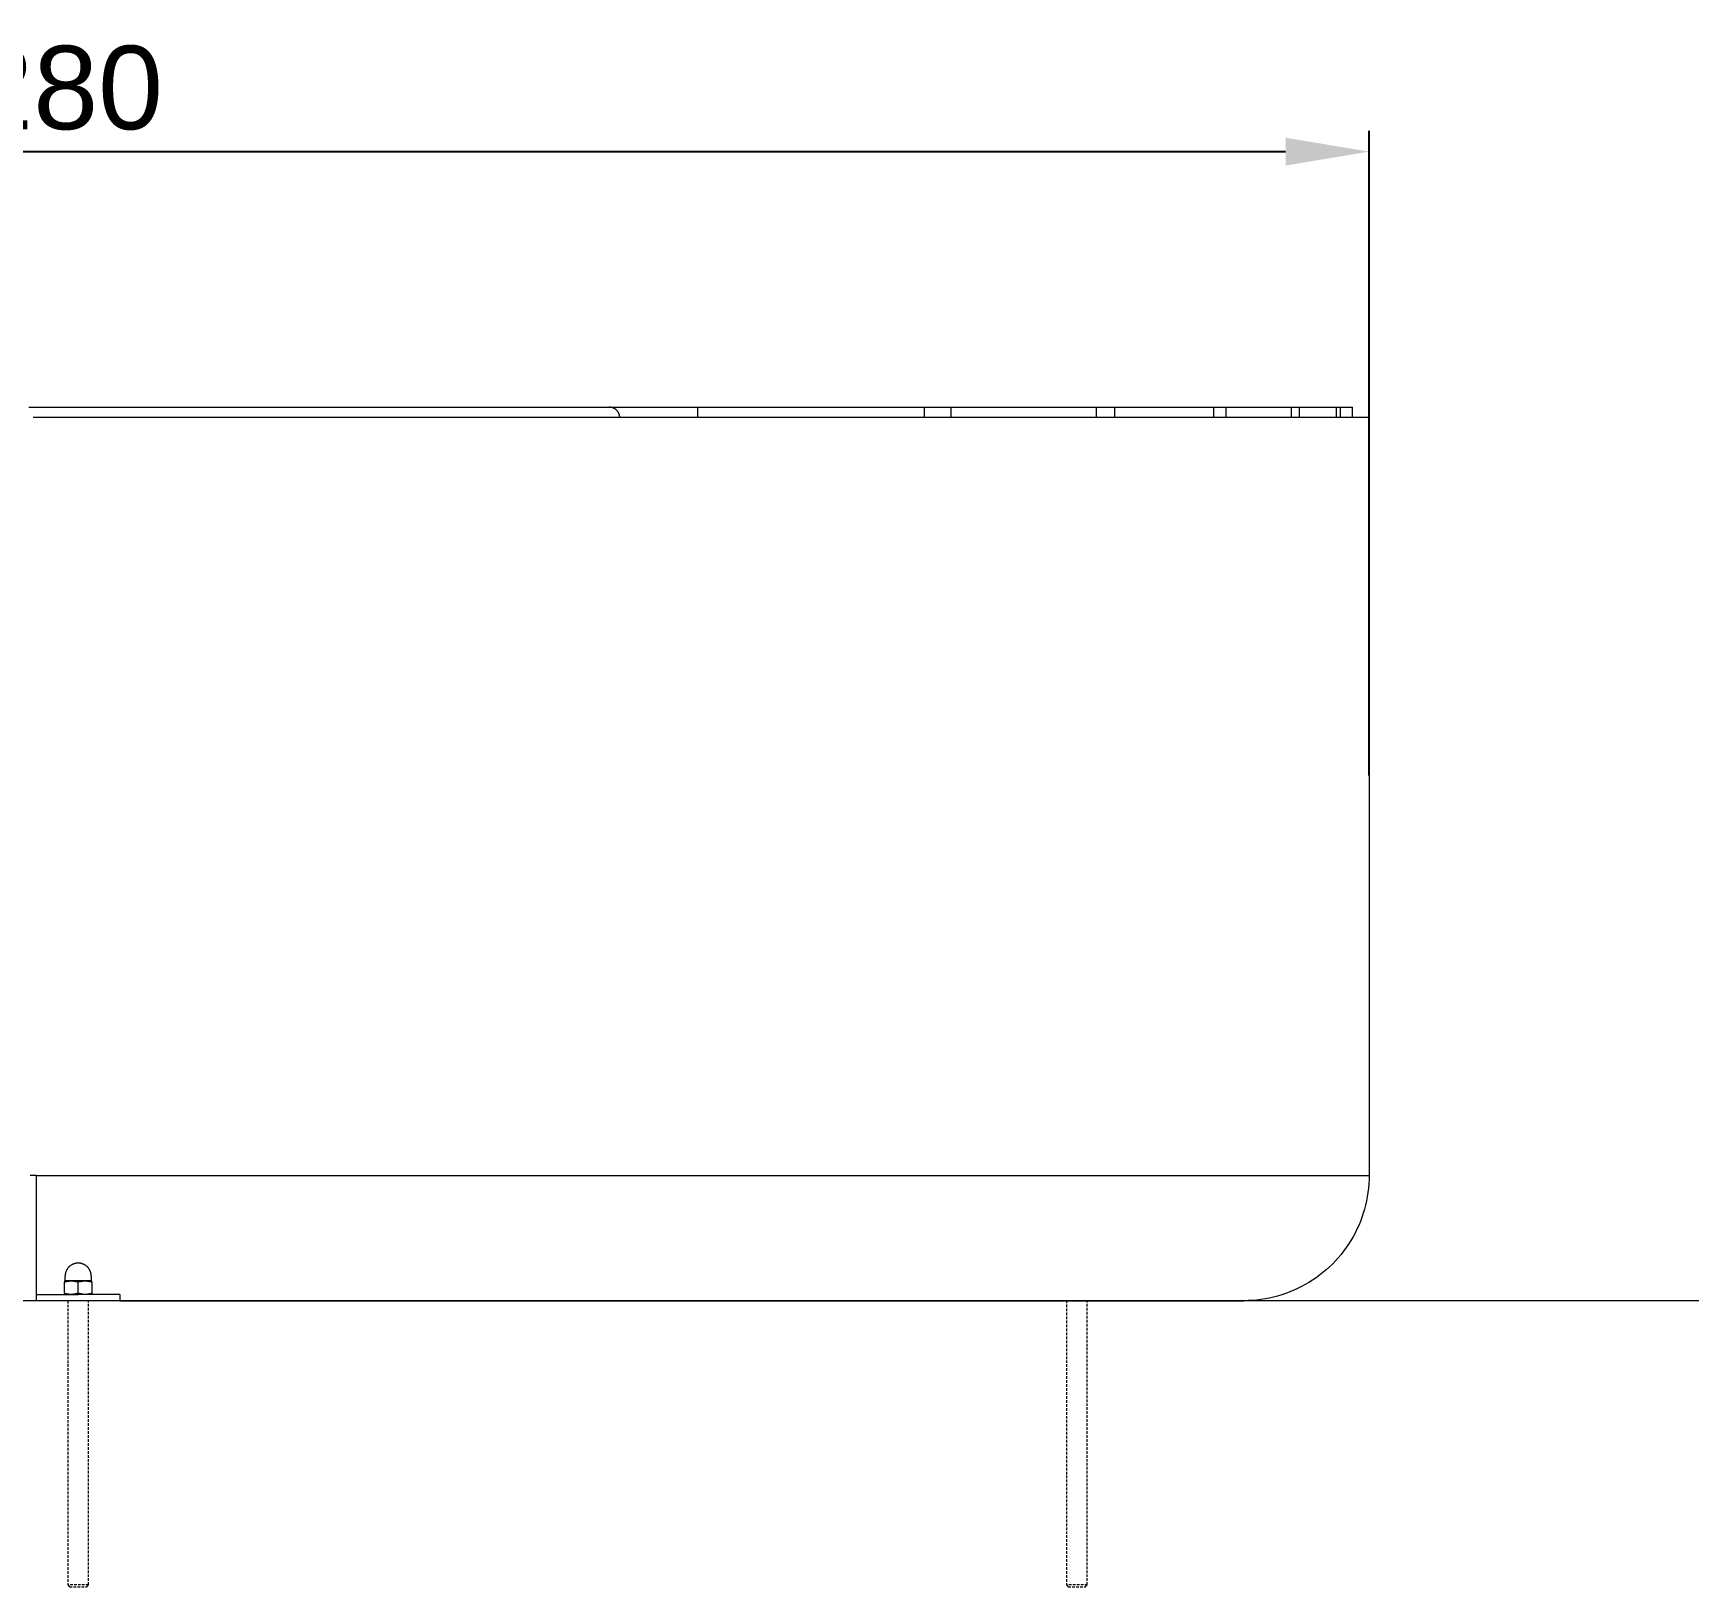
# Model space of a CAD drawing. Header units: millimetres. Extents: x 197 to 5040, y -433 to 2409.
# Drawn here: x 1003 to 1801, y 1665 to 2409 of the extents above; entities that cross this region are included whole.
import ezdxf

# ---------------------------------------------------------------- set-up
doc = ezdxf.new("R2010")
doc.units = ezdxf.units.MM
doc.linetypes.add('HIDDEN', pattern=[1.905, 1.27, -0.635])
for name, color, linetype, lineweight in [('ZANO_R', 7, 'Continuous', 0), ('ZANO_R_przerywana', 7, 'HIDDEN', 0), ('ZANO_W', 1, 'Continuous', 0)]:
    doc.layers.add(name, color=color, linetype=linetype, lineweight=lineweight)
doc.styles.get("Standard").update_dxf_attribs({"font": 'ARIALUNI.TTF'})
doc.dimstyles.new('pl i ang', dxfattribs={"dimtxt": 50, "dimasz": 50, "dimexe": 1.25, "dimexo": 0.625, "dimgap": 10, "dimtad": 1, "dimtoh": 1, "dimtxsty": 'Standard', "dimcen": 2.5, "dimclrd": 1, "dimclre": 1, "dimclrt": 1, "dimadec": 0, "dimazin": 0, "dimtfac": 1, "dimtmove": 0, "dimatfit": 3, "dimfxl": 1, "dimarcsym": 1})

# ---------------------------------------------------------------- blocks, each defined once
blk = doc.blocks.new('*D364')
at = {"layer": 'ZANO_W', "color": 1, "lineweight": -2}
for p, q in [((362.83, 2053.45), (362.83, 2362.36)), ((1642.83, 2053.45), (1642.83, 2362.36)), ((402.83, 2352.36), (1602.83, 2352.36))]:
    blk.add_line(p, q, dxfattribs=at)
at = {"layer": 'ZANO_W', "color": 1}
for points in [[(402.83, 2359.03), (402.83, 2345.69), (362.83, 2352.36)], [(1602.83, 2345.69), (1602.83, 2359.03), (1642.83, 2352.36)]]:
    blk.add_solid(points, dxfattribs=at)
at = {"layer": 'ZANO_W', "color": 1, "insert": (1002.83, 2382.8), "char_height": 40, "attachment_point": 5}
blk.add_mtext('1280', dxfattribs=at)

msp = doc.modelspace()

# ---------------------------------------------------------------- linework, layer by layer
at = {"layer": 'ZANO_R'}
for p, q in [((1000.62, 2229.94), (1002.83, 2229.94)), ((1002.83, 2229.94), (1005.05, 2229.94)), ((1005.05, 2229.94), (1005.14, 2229.94)), ((1005.14, 2229.94), (1007.26, 2229.94)), ((1007.26, 2229.94), (1007.45, 2229.94)), ((1007.45, 2229.94), (1009.48, 2229.94)), ((1009.48, 2229.94), (1009.77, 2229.94)), ((1009.77, 2229.94), (1011.69, 2229.94)), ((1011.69, 2229.94), (1012.08, 2229.94)), ((1012.08, 2229.94), (1014.39, 2229.94)), ((1014.39, 2229.94), (1015.02, 2229.94)), ((1015.02, 2229.94), (1016.7, 2229.94)), ((1016.7, 2229.94), (1017.24, 2229.94)), ((1017.24, 2229.94), (1019.01, 2229.94)), ((1019.01, 2229.94), (1019.45, 2229.94)), ((1019.45, 2229.94), (1025.93, 2229.94)), ((1025.93, 2229.94), (1026.11, 2229.94)), ((1026.11, 2229.94), (1028.24, 2229.94)), ((1028.24, 2229.94), (1028.33, 2229.94)), ((1028.33, 2229.94), (1030.55, 2229.94)), ((1030.55, 2229.94), (1030.55, 2229.94)), ((1030.55, 2229.94), (1032.78, 2229.94)), ((1032.78, 2229.94), (1032.86, 2229.94)), ((1032.86, 2229.94), (1035, 2229.94)), ((1035, 2229.94), (1035.16, 2229.94)), ((1035.16, 2229.94), (1041.66, 2229.94)), ((1041.66, 2229.94), (1042.08, 2229.94)), ((1042.08, 2229.94), (1043.89, 2229.94)), ((1043.89, 2229.94), (1044.38, 2229.94)), ((1044.38, 2229.94), (1046.11, 2229.94)), ((1046.11, 2229.94), (1046.69, 2229.94)), ((1046.69, 2229.94), (1048.33, 2229.94)), ((1048.33, 2229.94), (1048.99, 2229.94)), ((1048.99, 2229.94), (1051.29, 2229.94)), ((1051.29, 2229.94), (1051.67, 2229.94)), ((1051.67, 2229.94), (1053.59, 2229.94)), ((1053.59, 2229.94), (1053.89, 2229.94)), ((1053.89, 2229.94), (1055.89, 2229.94)), ((1055.89, 2229.94), (1056.11, 2229.94)), ((1056.11, 2229.94), (1058.19, 2229.94)), ((1058.19, 2229.94), (1058.34, 2229.94)), ((1058.34, 2229.94), (1060.48, 2229.94)), ((1060.48, 2229.94), (1060.56, 2229.94)), ((1060.56, 2229.94), (1062.78, 2229.94)), ((1062.78, 2229.94), (1062.78, 2229.94)), ((1062.78, 2229.94), (1065, 2229.94)), ((1065, 2229.94), (1065.07, 2229.94)), ((1065.07, 2229.94), (1069.45, 2229.94)), ((1069.45, 2229.94), (1069.66, 2229.94)), ((1069.66, 2229.94), (1071.67, 2229.94)), ((1071.67, 2229.94), (1071.95, 2229.94)), ((1071.95, 2229.94), (1073.89, 2229.94)), ((1073.89, 2229.94), (1074.24, 2229.94)), ((1074.24, 2229.94), (1076.11, 2229.94)), ((1076.11, 2229.94), (1076.53, 2229.94)), ((1076.53, 2229.94), (1078.33, 2229.94)), ((1078.33, 2229.94), (1078.81, 2229.94)), ((1078.81, 2229.94), (1080.55, 2229.94)), ((1080.55, 2229.94), (1081.1, 2229.94)), ((1081.1, 2229.94), (1085.66, 2229.94)), ((1085.66, 2229.94), (1086.09, 2229.94)), ((1086.09, 2229.94), (1087.94, 2229.94)), ((1087.94, 2229.94), (1088.31, 2229.94)), ((1088.31, 2229.94), (1090.22, 2229.94)), ((1090.22, 2229.94), (1090.53, 2229.94)), ((1090.53, 2229.94), (1092.5, 2229.94)), ((1092.5, 2229.94), (1092.74, 2229.94)), ((1092.74, 2229.94), (1094.77, 2229.94)), ((1094.77, 2229.94), (1094.96, 2229.94)), ((1094.96, 2229.94), (1097.04, 2229.94)), ((1097.04, 2229.94), (1097.17, 2229.94)), ((1097.17, 2229.94), (1099.31, 2229.94)), ((1099.31, 2229.94), (1099.38, 2229.94)), ((1099.38, 2229.94), (1101.58, 2229.94)), ((1101.58, 2229.94), (1101.6, 2229.94)), ((1101.6, 2229.94), (1103.81, 2229.94)), ((1103.81, 2229.94), (1103.85, 2229.94)), ((1103.85, 2229.94), (1112.64, 2229.94)), ((1112.64, 2229.94), (1112.9, 2229.94)), ((1112.9, 2229.94), (1114.85, 2229.94)), ((1114.85, 2229.94), (1115.15, 2229.94)), ((1115.15, 2229.94), (1117.05, 2229.94)), ((1117.05, 2229.94), (1117.41, 2229.94)), ((1117.41, 2229.94), (1119.25, 2229.94)), ((1119.25, 2229.94), (1119.66, 2229.94)), ((1119.66, 2229.94), (1121.45, 2229.94)), ((1121.45, 2229.94), (1121.91, 2229.94)), ((1121.91, 2229.94), (1123.65, 2229.94)), ((1123.65, 2229.94), (1124.16, 2229.94)), ((1124.16, 2229.94), (1125.85, 2229.94)), ((1125.85, 2229.94), (1126.4, 2229.94)), ((1126.4, 2229.94), (1128.05, 2229.94)), ((1128.05, 2229.94), (1128.64, 2229.94)), ((1128.64, 2229.94), (1130.25, 2229.94)), ((1130.25, 2229.94), (1130.88, 2229.94)), ((1130.88, 2229.94), (1132.44, 2229.94)), ((1132.44, 2229.94), (1133.12, 2229.94)), ((1133.12, 2229.94), (1134.63, 2229.94)), ((1134.63, 2229.94), (1135.36, 2229.94)), ((1135.36, 2229.94), (1136.82, 2229.94)), ((1136.82, 2229.94), (1137.59, 2229.94)), ((1137.59, 2229.94), (1139.01, 2229.94)), ((1139.01, 2229.94), (1139.82, 2229.94)), ((1139.82, 2229.94), (1141.2, 2229.94)), ((1141.2, 2229.94), (1142.04, 2229.94)), ((1142.04, 2229.94), (1142.08, 2229.94)), ((1142.08, 2229.94), (1144.27, 2229.94)), ((1144.27, 2229.94), (1146.46, 2229.94)), ((1144.27, 2229.94), (1144.27, 2229.94)), ((1146.46, 2229.94), (1146.49, 2229.94)), ((1146.49, 2229.94), (1148.64, 2229.94)), ((1148.64, 2229.94), (1148.71, 2229.94)), ((1148.71, 2229.94), (1150.83, 2229.94)), ((1150.83, 2229.94), (1150.92, 2229.94)), ((1150.92, 2229.94), (1153.02, 2229.94)), ((1153.02, 2229.94), (1153.13, 2229.94)), ((1153.13, 2229.94), (1155.21, 2229.94)), ((1155.21, 2229.94), (1155.34, 2229.94)), ((1155.34, 2229.94), (1161.96, 2229.94)), ((1161.96, 2229.94), (1162.87, 2229.94)), ((1162.87, 2229.94), (1164.15, 2229.94)), ((1164.15, 2229.94), (1165.06, 2229.94)), ((1165.06, 2229.94), (1166.35, 2229.94)), ((1166.35, 2229.94), (1167.24, 2229.94)), ((1167.24, 2229.94), (1172.72, 2229.94)), ((1172.72, 2229.94), (1172.91, 2229.94)), ((1172.91, 2229.94), (1174.9, 2229.94)), ((1174.9, 2229.94), (1175.09, 2229.94)), ((1175.09, 2229.94), (1177.09, 2229.94)), ((1177.09, 2229.94), (1177.27, 2229.94)), ((1177.27, 2229.94), (1179.28, 2229.94)), ((1179.28, 2229.94), (1179.44, 2229.94)), ((1179.44, 2229.94), (1181.47, 2229.94)), ((1181.47, 2229.94), (1181.62, 2229.94)), ((1181.62, 2229.94), (1183.65, 2229.94)), ((1183.65, 2229.94), (1183.78, 2229.94)), ((1183.78, 2229.94), (1185.84, 2229.94)), ((1185.84, 2229.94), (1185.95, 2229.94)), ((1185.95, 2229.94), (1188.03, 2229.94)), ((1188.03, 2229.94), (1188.11, 2229.94)), ((1188.11, 2229.94), (1190.21, 2229.94)), ((1190.21, 2229.94), (1190.27, 2229.94)), ((1190.27, 2229.94), (1192.4, 2229.94)), ((1192.4, 2229.94), (1192.42, 2229.94)), ((1192.42, 2229.94), (1194.57, 2229.94)), ((1194.57, 2229.94), (1194.58, 2229.94)), ((1194.58, 2229.94), (1196.71, 2229.94)), ((1196.71, 2229.94), (1196.77, 2229.94)), ((1196.77, 2229.94), (1198.86, 2229.94)), ((1198.86, 2229.94), (1198.95, 2229.94)), ((1198.95, 2229.94), (1201, 2229.94)), ((1201, 2229.94), (1201.13, 2229.94)), ((1201.13, 2229.94), (1203.13, 2229.94)), ((1203.13, 2229.94), (1203.31, 2229.94)), ((1203.31, 2229.94), (1205.26, 2229.94)), ((1205.26, 2229.94), (1205.5, 2229.94)), ((1205.5, 2229.94), (1207.39, 2229.94)), ((1207.39, 2229.94), (1207.68, 2229.94)), ((1207.68, 2229.94), (1209.51, 2229.94)), ((1209.51, 2229.94), (1209.86, 2229.94)), ((1209.86, 2229.94), (1211.63, 2229.94)), ((1211.63, 2229.94), (1212.03, 2229.94)), ((1212.03, 2229.94), (1213.75, 2229.94)), ((1213.75, 2229.94), (1214.21, 2229.94)), ((1214.21, 2229.94), (1217.47, 2229.94)), ((1217.47, 2229.94), (1217.97, 2229.94)), ((1217.97, 2229.94), (1219.65, 2229.94)), ((1219.65, 2229.94), (1220.07, 2229.94)), ((1220.07, 2229.94), (1221.82, 2229.94)), ((1221.82, 2229.94), (1222.17, 2229.94)), ((1222.17, 2229.94), (1223.99, 2229.94)), ((1223.99, 2229.94), (1224.26, 2229.94)), ((1224.26, 2229.94), (1226.16, 2229.94)), ((1226.16, 2229.94), (1226.35, 2229.94)), ((1226.35, 2229.94), (1228.33, 2229.94)), ((1228.33, 2229.94), (1228.44, 2229.94)), ((1228.44, 2229.94), (1230.5, 2229.94)), ((1230.5, 2229.94), (1230.52, 2229.94)), ((1230.52, 2229.94), (1232.6, 2229.94)), ((1232.6, 2229.94), (1232.67, 2229.94)), ((1232.67, 2229.94), (1234.68, 2229.94)), ((1234.68, 2229.94), (1234.83, 2229.94)), ((1234.83, 2229.94), (1236.75, 2229.94)), ((1236.75, 2229.94), (1237, 2229.94)), ((1237, 2229.94), (1238.81, 2229.94)), ((1238.81, 2229.94), (1239.16, 2229.94)), ((1239.16, 2229.94), (1240.87, 2229.94)), ((1240.87, 2229.94), (1241.32, 2229.94)), ((1241.32, 2229.94), (1244.56, 2229.94)), ((1244.56, 2229.94), (1244.98, 2229.94)), ((1244.98, 2229.94), (1246.71, 2229.94)), ((1246.71, 2229.94), (1247.03, 2229.94)), ((1247.03, 2229.94), (1248.87, 2229.94)), ((1248.87, 2229.94), (1249.07, 2229.94)), ((1249.07, 2229.94), (1251.02, 2229.94)), ((1251.02, 2229.94), (1251.11, 2229.94)), ((1251.11, 2229.94), (1253.14, 2229.94)), ((1253.14, 2229.94), (1253.17, 2229.94)), ((1253.17, 2229.94), (1255.17, 2229.94)), ((1255.17, 2229.94), (1255.32, 2229.94)), ((1255.32, 2229.94), (1257.2, 2229.94)), ((1257.2, 2229.94), (1257.46, 2229.94)), ((1257.46, 2229.94), (1259.22, 2229.94)), ((1259.22, 2229.94), (1259.61, 2229.94)), ((1259.61, 2229.94), (1262.82, 2229.94)), ((1262.82, 2229.94), (1263.24, 2229.94)), ((1263.24, 2229.94), (1264.96, 2229.94)), ((1264.96, 2229.94), (1265.25, 2229.94)), ((1265.25, 2229.94), (1267.1, 2229.94)), ((1267.1, 2229.94), (1267.25, 2229.94)), ((1267.25, 2229.94), (1269.23, 2229.94)), ((1269.23, 2229.94), (1269.25, 2229.94)), ((1269.25, 2229.94), (1271.24, 2229.94)), ((1271.24, 2229.94), (1271.36, 2229.94)), ((1271.36, 2229.94), (1273.22, 2229.94)), ((1273.22, 2229.94), (1273.49, 2229.94)), ((1273.49, 2229.94), (1275.21, 2229.94)), ((1275.21, 2229.94), (1275.62, 2229.94)), ((1275.62, 2229.94), (1277.18, 2229.94)), ((1277.18, 2229.94), (1277.74, 2229.94)), ((1277.74, 2229.94), (1278.8, 2229.94)), ((1278.98, 2229.94), (1278.8, 2229.94)), ((1278.91, 2229.94), (1321.12, 2229.94)), ((1279.15, 2229.93), (1278.98, 2229.94)), ((1279.33, 2229.92), (1279.15, 2229.93)), ((1279.5, 2229.9), (1279.33, 2229.92)), ((1279.67, 2229.87), (1279.5, 2229.9)), ((1279.84, 2229.83), (1279.67, 2229.87)), ((1280.01, 2229.8), (1279.84, 2229.83)), ((1280.18, 2229.75), (1280.01, 2229.8)), ((1280.35, 2229.7), (1280.18, 2229.75)), ((1280.51, 2229.64), (1280.35, 2229.7)), ((1280.68, 2229.58), (1280.51, 2229.64)), ((1280.84, 2229.51), (1280.68, 2229.58)), ((1280.99, 2229.44), (1280.84, 2229.51)), ((1281.15, 2229.36), (1280.99, 2229.44)), ((1281.3, 2229.27), (1281.15, 2229.36)), ((1281.45, 2229.19), (1281.3, 2229.27)), ((1281.6, 2229.09), (1281.45, 2229.19)), ((1281.74, 2228.99), (1281.6, 2229.09)), ((1281.88, 2228.89), (1281.74, 2228.99)), ((1282.02, 2228.78), (1281.88, 2228.89)), ((1282.15, 2228.66), (1282.02, 2228.78)), ((1282.28, 2228.54), (1282.15, 2228.66)), ((1282.4, 2228.42), (1282.28, 2228.54)), ((1282.52, 2228.29), (1282.4, 2228.42)), ((1282.63, 2228.16), (1282.52, 2228.29)), ((1282.74, 2228.02), (1282.63, 2228.16)), ((1282.85, 2227.88), (1282.74, 2228.02)), ((1282.95, 2227.74), (1282.85, 2227.88)), ((1283.04, 2227.6), (1282.95, 2227.74)), ((1283.13, 2227.45), (1283.04, 2227.6)), ((1283.22, 2227.29), (1283.13, 2227.45)), ((1283.3, 2227.14), (1283.22, 2227.29)), ((1283.37, 2226.98), (1283.3, 2227.14)), ((1283.44, 2226.82), (1283.37, 2226.98)), ((1283.5, 2226.66), (1283.44, 2226.82)), ((1283.56, 2226.49), (1283.5, 2226.66)), ((1283.61, 2226.33), (1283.56, 2226.49)), ((1283.65, 2226.16), (1283.61, 2226.33)), ((1321.12, 2229.94), (1429.76, 2229.94)), ((1321.12, 2229.94), (1321.12, 2224.95)), ((1429.76, 2229.94), (1442.5, 2229.94)), ((1429.76, 2225.01), (1429.76, 2229.94)), ((1442.5, 2229.94), (1442.5, 2224.95)), ((1442.5, 2229.94), (1512.29, 2229.94)), ((1512.29, 2229.94), (1520.89, 2229.94)), ((1512.29, 2224.95), (1512.29, 2229.94)), ((1520.89, 2229.94), (1568.43, 2229.94)), ((1520.89, 2229.94), (1520.89, 2224.95)), ((1568.43, 2225.03), (1568.43, 2229.94)), ((1568.43, 2229.94), (1574.26, 2229.94)), ((1574.26, 2229.94), (1574.26, 2224.95)), ((1574.26, 2229.94), (1605.6, 2229.94)), ((1605.6, 2225.01), (1605.6, 2229.94)), ((1605.6, 2229.94), (1609.25, 2229.94)), ((1609.25, 2229.94), (1609.25, 2224.95)), ((1609.25, 2229.94), (1627.19, 2229.94)), ((1627.19, 2224.95), (1627.19, 2229.94)), ((1627.19, 2229.94), (1628.95, 2229.94)), ((1628.95, 2229.94), (1628.95, 2224.95)), ((1628.95, 2229.94), (1634.8, 2229.94)), ((1634.8, 2225.02), (1634.8, 2229.94)), ((1634.8, 2225.05), (1634.8, 2229.94)), ((1642.83, 2224.95), (1002.83, 2224.95)), ((1283.69, 2225.99), (1283.65, 2226.16)), ((1283.73, 2225.82), (1283.69, 2225.99)), ((1283.75, 2225.64), (1283.73, 2225.82)), ((1283.78, 2225.47), (1283.75, 2225.64)), ((1283.79, 2225.3), (1283.78, 2225.47)), ((1283.8, 2225.12), (1283.79, 2225.3)), ((1283.8, 2224.95), (1283.8, 2225.12)), ((1429.76, 2225.07), (1429.76, 2225.01)), ((1429.76, 2225.01), (1429.76, 2224.95)), ((1512.29, 2224.95), (1512.29, 2225.04)), ((1568.43, 2224.95), (1568.43, 2225.03)), ((1605.6, 2225.01), (1605.6, 2224.95)), ((1642.83, 2224.95), (1642.83, 1861.95)), ((1004.33, 1861.95), (1001.33, 1861.95)), ((1004.33, 1861.86), (1004.33, 1861.95)), ((1004.33, 1861.95), (1642.83, 1861.95)), ((1004.33, 1801.86), (1004.33, 1861.86)), ((1642.8, 1859.9), (1642.69, 1857.85)), ((1642.83, 1861.95), (1642.8, 1859.9)), ((1641.96, 1851.75), (1641.58, 1849.74)), ((1642.27, 1853.78), (1641.96, 1851.75)), ((1642.52, 1855.81), (1642.27, 1853.78)), ((1642.69, 1857.85), (1642.52, 1855.81)), ((1640.02, 1843.8), (1639.37, 1841.85)), ((1640.61, 1845.76), (1640.02, 1843.8)), ((1641.13, 1847.74), (1640.61, 1845.76)), ((1641.58, 1849.74), (1641.13, 1847.74)), ((1637.02, 1836.18), (1636.11, 1834.34)), ((1637.87, 1838.04), (1637.02, 1836.18)), ((1638.65, 1839.94), (1637.87, 1838.04)), ((1639.37, 1841.85), (1638.65, 1839.94)), ((1631.85, 1827.35), (1630.64, 1825.69)), ((1633, 1829.04), (1631.85, 1827.35)), ((1634.1, 1830.77), (1633, 1829.04)), ((1635.13, 1832.54), (1634.1, 1830.77)), ((1636.11, 1834.34), (1635.13, 1832.54)), ((1021.65, 1819.33), (1021.46, 1819.24)), ((1021.84, 1819.42), (1021.65, 1819.33)), ((1022.04, 1819.5), (1021.84, 1819.42)), ((1022.24, 1819.58), (1022.04, 1819.5)), ((1022.44, 1819.64), (1022.24, 1819.58)), ((1022.65, 1819.7), (1022.44, 1819.64)), ((1022.85, 1819.76), (1022.65, 1819.7)), ((1023.06, 1819.81), (1022.85, 1819.76)), ((1023.27, 1819.85), (1023.06, 1819.81)), ((1023.48, 1819.88), (1023.27, 1819.85)), ((1023.69, 1819.9), (1023.48, 1819.88)), ((1023.91, 1819.92), (1023.69, 1819.9)), ((1024.12, 1819.93), (1023.91, 1819.92)), ((1024.33, 1819.94), (1024.12, 1819.93)), ((1024.55, 1819.93), (1024.33, 1819.94)), ((1024.76, 1819.92), (1024.55, 1819.93)), ((1024.97, 1819.9), (1024.76, 1819.92)), ((1025.18, 1819.88), (1024.97, 1819.9)), ((1025.39, 1819.85), (1025.18, 1819.88)), ((1025.6, 1819.81), (1025.39, 1819.85)), ((1025.81, 1819.76), (1025.6, 1819.81)), ((1026.02, 1819.7), (1025.81, 1819.76)), ((1026.22, 1819.64), (1026.02, 1819.7)), ((1026.43, 1819.58), (1026.22, 1819.64)), ((1026.63, 1819.5), (1026.43, 1819.58)), ((1026.82, 1819.42), (1026.63, 1819.5)), ((1027.02, 1819.33), (1026.82, 1819.42)), ((1027.21, 1819.24), (1027.02, 1819.33)), ((1625.26, 1819.52), (1623.79, 1818.1)), ((1626.68, 1820.99), (1625.26, 1819.52)), ((1628.06, 1822.52), (1626.68, 1820.99)), ((1629.38, 1824.08), (1628.06, 1822.52)), ((1630.64, 1825.69), (1629.38, 1824.08)), ((1020.98, 1811.44), (1017.83, 1811.44)), ((1017.83, 1811.44), (1017.83, 1810.86)), ((1017.98, 1811.44), (1017.98, 1811.44)), ((1017.98, 1811.44), (1017.99, 1811.44)), ((1017.99, 1811.44), (1017.99, 1811.44)), ((1017.99, 1811.44), (1017.99, 1811.44)), ((1017.99, 1811.44), (1018, 1811.44)), ((1018, 1811.44), (1018, 1811.44)), ((1018, 1811.44), (1018.01, 1811.44)), ((1018.01, 1811.44), (1018.01, 1811.45)), ((1018.01, 1811.45), (1018.01, 1811.45)), ((1018.01, 1811.45), (1018.02, 1811.45)), ((1018.02, 1811.45), (1018.02, 1811.45)), ((1018.02, 1811.45), (1018.02, 1811.45)), ((1018.02, 1811.45), (1018.03, 1811.45)), ((1018.03, 1811.45), (1018.03, 1811.46)), ((1018.03, 1811.46), (1018.03, 1811.46)), ((1018.03, 1811.46), (1018.04, 1811.46)), ((1018.04, 1811.46), (1018.04, 1811.47)), ((1018.04, 1811.47), (1018.05, 1811.47)), ((1018.04, 1811.46), (1018.04, 1811.46)), ((1018.05, 1811.47), (1018.05, 1811.48)), ((1018.05, 1811.48), (1018.06, 1811.48)), ((1018.05, 1811.47), (1018.05, 1811.47)), ((1018.06, 1811.49), (1018.07, 1811.5)), ((1018.06, 1811.48), (1018.06, 1811.49)), ((1018.06, 1811.49), (1018.06, 1811.49)), ((1018.06, 1811.49), (1018.06, 1811.49)), ((1018.06, 1811.48), (1018.06, 1811.48)), ((1018.07, 1811.51), (1018.08, 1811.52)), ((1018.07, 1811.5), (1018.07, 1811.51)), ((1018.07, 1811.51), (1018.07, 1811.51)), ((1018.07, 1811.5), (1018.07, 1811.5)), ((1018.07, 1811.5), (1018.07, 1811.5)), ((1018.09, 1813.9), (1018.08, 1813.69)), ((1018.08, 1811.56), (1018.08, 1813.69)), ((1018.08, 1811.55), (1018.08, 1811.56)), ((1018.08, 1811.54), (1018.08, 1811.55)), ((1018.08, 1811.55), (1018.08, 1811.55)), ((1018.08, 1811.53), (1018.08, 1811.54)), ((1018.08, 1811.54), (1018.08, 1811.54)), ((1018.08, 1811.54), (1018.08, 1811.54)), ((1018.08, 1811.52), (1018.08, 1811.53)), ((1018.08, 1811.53), (1018.08, 1811.53)), ((1018.08, 1811.52), (1018.08, 1811.52)), ((1018.08, 1811.52), (1018.08, 1811.52)), ((1018.1, 1814.11), (1018.09, 1813.9)), ((1018.12, 1814.33), (1018.1, 1814.11)), ((1018.14, 1814.54), (1018.12, 1814.33)), ((1018.17, 1814.75), (1018.14, 1814.54)), ((1018.21, 1814.96), (1018.17, 1814.75)), ((1018.26, 1815.17), (1018.21, 1814.96)), ((1018.31, 1815.37), (1018.26, 1815.17)), ((1018.38, 1815.58), (1018.31, 1815.37)), ((1018.44, 1815.78), (1018.38, 1815.58)), ((1018.52, 1815.98), (1018.44, 1815.78)), ((1018.6, 1816.18), (1018.52, 1815.98)), ((1018.69, 1816.37), (1018.6, 1816.18)), ((1018.78, 1816.56), (1018.69, 1816.37)), ((1018.88, 1816.75), (1018.78, 1816.56)), ((1018.99, 1816.93), (1018.88, 1816.75)), ((1019.11, 1817.11), (1018.99, 1816.93)), ((1019.23, 1817.29), (1019.11, 1817.11)), ((1019.11, 1811.21), (1019.43, 1811.28)), ((1019.35, 1817.46), (1019.23, 1817.29)), ((1019.48, 1817.63), (1019.35, 1817.46)), ((1019.43, 1811.28), (1019.76, 1811.33)), ((1019.62, 1817.79), (1019.48, 1817.63)), ((1019.77, 1817.95), (1019.62, 1817.79)), ((1019.76, 1811.33), (1020.09, 1811.37)), ((1019.91, 1818.11), (1019.77, 1817.95)), ((1020.07, 1818.25), (1019.91, 1818.11)), ((1020.23, 1818.4), (1020.07, 1818.25)), ((1020.09, 1811.37), (1020.42, 1811.41)), ((1020.39, 1818.53), (1020.23, 1818.4)), ((1020.56, 1818.67), (1020.39, 1818.53)), ((1020.42, 1811.41), (1020.75, 1811.43)), ((1020.73, 1818.79), (1020.56, 1818.67)), ((1020.91, 1818.91), (1020.73, 1818.79)), ((1020.75, 1811.43), (1021.08, 1811.44)), ((1021.09, 1819.03), (1020.91, 1818.91)), ((1021.08, 1811.44), (1021.41, 1811.43)), ((1021.27, 1819.13), (1021.09, 1819.03)), ((1027.49, 1811.44), (1021.17, 1811.44)), ((1021.46, 1819.24), (1021.27, 1819.13)), ((1021.41, 1811.43), (1021.75, 1811.41)), ((1021.75, 1811.41), (1022.08, 1811.37)), ((1022.08, 1811.37), (1022.4, 1811.33)), ((1022.4, 1811.33), (1022.73, 1811.28)), ((1022.73, 1811.28), (1023.06, 1811.21)), ((1025.61, 1811.21), (1025.93, 1811.28)), ((1025.93, 1811.28), (1026.26, 1811.33)), ((1026.26, 1811.33), (1026.59, 1811.37)), ((1026.59, 1811.37), (1026.92, 1811.41)), ((1026.92, 1811.41), (1027.25, 1811.43)), ((1027.4, 1819.13), (1027.21, 1819.24)), ((1027.25, 1811.43), (1027.58, 1811.44)), ((1027.58, 1819.03), (1027.4, 1819.13)), ((1027.76, 1818.91), (1027.58, 1819.03)), ((1027.58, 1811.44), (1027.91, 1811.43)), ((1030.83, 1811.44), (1027.68, 1811.44)), ((1027.94, 1818.79), (1027.76, 1818.91)), ((1027.91, 1811.43), (1028.25, 1811.41)), ((1028.11, 1818.67), (1027.94, 1818.79)), ((1028.28, 1818.53), (1028.11, 1818.67)), ((1028.25, 1811.41), (1028.58, 1811.37)), ((1028.44, 1818.4), (1028.28, 1818.53)), ((1028.6, 1818.25), (1028.44, 1818.4)), ((1028.58, 1811.37), (1028.9, 1811.33)), ((1028.75, 1818.11), (1028.6, 1818.25)), ((1028.9, 1817.95), (1028.75, 1818.11)), ((1029.04, 1817.79), (1028.9, 1817.95)), ((1028.9, 1811.33), (1029.23, 1811.28)), ((1029.18, 1817.63), (1029.04, 1817.79)), ((1029.31, 1817.46), (1029.18, 1817.63)), ((1029.23, 1811.28), (1029.56, 1811.21)), ((1029.44, 1817.29), (1029.31, 1817.46)), ((1029.56, 1817.11), (1029.44, 1817.29)), ((1029.67, 1816.93), (1029.56, 1817.11)), ((1029.78, 1816.75), (1029.67, 1816.93)), ((1029.88, 1816.56), (1029.78, 1816.75)), ((1029.98, 1816.37), (1029.88, 1816.56)), ((1030.07, 1816.18), (1029.98, 1816.37)), ((1030.15, 1815.98), (1030.07, 1816.18)), ((1030.22, 1815.78), (1030.15, 1815.98)), ((1030.29, 1815.58), (1030.22, 1815.78)), ((1030.35, 1815.37), (1030.29, 1815.58)), ((1030.41, 1815.17), (1030.35, 1815.37)), ((1030.45, 1814.96), (1030.41, 1815.17)), ((1030.49, 1814.75), (1030.45, 1814.96)), ((1030.52, 1814.54), (1030.49, 1814.75)), ((1030.55, 1814.33), (1030.52, 1814.54)), ((1030.57, 1814.11), (1030.55, 1814.33)), ((1030.58, 1813.9), (1030.57, 1814.11)), ((1030.58, 1813.69), (1030.58, 1813.9)), ((1030.58, 1813.69), (1030.58, 1811.56)), ((1030.58, 1811.56), (1030.58, 1811.55)), ((1030.58, 1811.55), (1030.58, 1811.55)), ((1030.58, 1811.55), (1030.58, 1811.54)), ((1030.58, 1811.54), (1030.58, 1811.54)), ((1030.58, 1811.54), (1030.58, 1811.54)), ((1030.58, 1811.54), (1030.59, 1811.53)), ((1030.59, 1811.53), (1030.59, 1811.53)), ((1030.59, 1811.53), (1030.59, 1811.52)), ((1030.59, 1811.52), (1030.59, 1811.52)), ((1030.59, 1811.52), (1030.59, 1811.52)), ((1030.59, 1811.52), (1030.59, 1811.51)), ((1030.59, 1811.51), (1030.59, 1811.51)), ((1030.59, 1811.51), (1030.59, 1811.5)), ((1030.59, 1811.5), (1030.6, 1811.5)), ((1030.6, 1811.5), (1030.6, 1811.5)), ((1030.6, 1811.5), (1030.6, 1811.49)), ((1030.6, 1811.49), (1030.6, 1811.49)), ((1030.6, 1811.49), (1030.61, 1811.49)), ((1030.61, 1811.49), (1030.61, 1811.48)), ((1030.61, 1811.48), (1030.61, 1811.48)), ((1030.61, 1811.48), (1030.61, 1811.48)), ((1030.61, 1811.48), (1030.62, 1811.47)), ((1030.62, 1811.47), (1030.62, 1811.47)), ((1030.62, 1811.47), (1030.62, 1811.47)), ((1030.62, 1811.47), (1030.62, 1811.46)), ((1030.62, 1811.46), (1030.63, 1811.46)), ((1030.63, 1811.46), (1030.63, 1811.46)), ((1030.63, 1811.46), (1030.63, 1811.46)), ((1030.63, 1811.46), (1030.64, 1811.45)), ((1030.64, 1811.45), (1030.64, 1811.45)), ((1030.64, 1811.45), (1030.65, 1811.45)), ((1030.65, 1811.45), (1030.65, 1811.45)), ((1030.65, 1811.45), (1030.65, 1811.45)), ((1030.65, 1811.45), (1030.66, 1811.45)), ((1030.66, 1811.45), (1030.66, 1811.44)), ((1030.66, 1811.44), (1030.66, 1811.44)), ((1030.66, 1811.44), (1030.67, 1811.44)), ((1030.67, 1811.44), (1030.67, 1811.44)), ((1030.67, 1811.44), (1030.68, 1811.44)), ((1030.68, 1811.44), (1030.68, 1811.44)), ((1030.68, 1811.44), (1030.68, 1811.44)), ((1030.68, 1811.44), (1030.69, 1811.44)), ((1030.83, 1810.86), (1030.83, 1811.44)), ((1615.74, 1811.78), (1614.01, 1810.68)), ((1617.43, 1812.93), (1615.74, 1811.78)), ((1619.09, 1814.14), (1617.43, 1812.93)), ((1620.7, 1815.41), (1619.09, 1814.14)), ((1622.27, 1816.72), (1620.7, 1815.41)), ((1623.79, 1818.1), (1622.27, 1816.72)), ((1004.33, 1804.94), (1024.33, 1804.94)), ((1017.83, 1810.86), (1018.15, 1810.96)), ((1017.83, 1805.52), (1017.83, 1810.86)), ((1018.17, 1805.4), (1017.83, 1805.52)), ((1017.83, 1805.52), (1017.83, 1804.94)), ((1018.15, 1810.96), (1018.46, 1811.06)), ((1018.52, 1805.3), (1018.17, 1805.4)), ((1018.46, 1811.06), (1018.79, 1811.14)), ((1018.86, 1805.21), (1018.52, 1805.3)), ((1018.79, 1811.14), (1019.11, 1811.21)), ((1019.21, 1805.14), (1018.86, 1805.21)), ((1019.56, 1805.07), (1019.21, 1805.14)), ((1019.92, 1805.02), (1019.56, 1805.07)), ((1020.27, 1804.98), (1019.92, 1805.02)), ((1020.63, 1804.95), (1020.27, 1804.98)), ((1020.98, 1804.94), (1020.63, 1804.95)), ((1021.49, 1804.95), (1021.16, 1804.94)), ((1021.81, 1804.97), (1021.49, 1804.95)), ((1022.13, 1805), (1021.81, 1804.97)), ((1022.45, 1805.05), (1022.13, 1805)), ((1022.77, 1805.1), (1022.45, 1805.05)), ((1023.09, 1805.16), (1022.77, 1805.1)), ((1023.06, 1811.21), (1023.38, 1811.14)), ((1023.4, 1805.24), (1023.09, 1805.16)), ((1023.38, 1811.14), (1023.7, 1811.06)), ((1023.72, 1805.32), (1023.4, 1805.24)), ((1023.7, 1811.06), (1024.02, 1810.96)), ((1024.03, 1805.41), (1023.72, 1805.32)), ((1024.02, 1810.96), (1024.33, 1810.86)), ((1024.33, 1805.52), (1024.03, 1805.41)), ((1024.33, 1810.86), (1024.65, 1810.96)), ((1024.33, 1805.52), (1024.33, 1810.86)), ((1024.64, 1805.41), (1024.33, 1805.52)), ((1044.33, 1804.94), (1024.33, 1804.94)), ((1024.95, 1805.32), (1024.64, 1805.41)), ((1024.65, 1810.96), (1024.96, 1811.06)), ((1025.26, 1805.24), (1024.95, 1805.32)), ((1024.96, 1811.06), (1025.29, 1811.14)), ((1025.58, 1805.16), (1025.26, 1805.24)), ((1025.29, 1811.14), (1025.61, 1811.21)), ((1025.89, 1805.1), (1025.58, 1805.16)), ((1026.21, 1805.05), (1025.89, 1805.1)), ((1026.53, 1805), (1026.21, 1805.05)), ((1026.86, 1804.97), (1026.53, 1805)), ((1027.18, 1804.95), (1026.86, 1804.97)), ((1027.5, 1804.94), (1027.18, 1804.95)), ((1028.04, 1804.95), (1027.68, 1804.94)), ((1028.39, 1804.98), (1028.04, 1804.95)), ((1028.75, 1805.02), (1028.39, 1804.98)), ((1029.1, 1805.07), (1028.75, 1805.02)), ((1029.46, 1805.14), (1029.1, 1805.07)), ((1029.8, 1805.21), (1029.46, 1805.14)), ((1029.56, 1811.21), (1029.88, 1811.14)), ((1030.15, 1805.3), (1029.8, 1805.21)), ((1029.88, 1811.14), (1030.2, 1811.06)), ((1030.49, 1805.4), (1030.15, 1805.3)), ((1030.2, 1811.06), (1030.52, 1810.96)), ((1030.83, 1805.52), (1030.49, 1805.4)), ((1030.52, 1810.96), (1030.83, 1810.86)), ((1030.83, 1810.86), (1030.83, 1805.52)), ((1030.83, 1805.52), (1030.83, 1804.94)), ((1044.33, 1804.94), (1044.33, 1801.94)), ((1597.04, 1803.65), (1595.04, 1803.2)), ((1599.02, 1804.17), (1597.04, 1803.65)), ((1600.98, 1804.76), (1599.02, 1804.17)), ((1602.93, 1805.41), (1600.98, 1804.76)), ((1604.84, 1806.13), (1602.93, 1805.41)), ((1606.74, 1806.92), (1604.84, 1806.13)), ((1608.6, 1807.76), (1606.74, 1806.92)), ((1610.44, 1808.67), (1608.6, 1807.76)), ((1612.24, 1809.65), (1610.44, 1808.67)), ((1614.01, 1810.68), (1612.24, 1809.65)), ((1004.33, 1801.86), (1001.33, 1801.86)), ((1024.33, 1801.94), (1004.33, 1801.94)), ((1004.33, 1801.86), (1004.33, 1801.86)), ((1004.33, 1801.86), (1004.33, 1801.86)), ((1044.33, 1801.94), (1024.33, 1801.94)), ((1044.33, 1801.95), (1582.83, 1801.95)), ((1584.88, 1801.98), (1582.83, 1801.95)), ((1586.93, 1802.09), (1584.88, 1801.98)), ((1588.97, 1802.26), (1586.93, 1802.09)), ((1591, 1802.51), (1588.97, 1802.26)), ((1593.03, 1802.82), (1591, 1802.51)), ((1595.04, 1803.2), (1593.03, 1802.82))]:
    msp.add_line(p, q, dxfattribs=at)
msp.add_lwpolyline([(1800.75, 1801.95), (197.49, 1801.95)], dxfattribs=at)
at = {"layer": 'ZANO_R_przerywana'}
for p, q in [((1019.33, 1801.94), (1019.33, 1665.78)), ((1029.33, 1665.78), (1029.33, 1801.94)), ((1497.83, 1801.95), (1497.83, 1665.78)), ((1507.83, 1665.78), (1507.83, 1801.95)), ((1029.33, 1665.78), (1019.33, 1665.78)), ((1019.33, 1665.78), (1020.16, 1664.95)), ((1020.16, 1664.95), (1028.5, 1664.95)), ((1028.5, 1664.95), (1029.33, 1665.78)), ((1507.83, 1665.78), (1497.83, 1665.78)), ((1497.83, 1665.78), (1498.66, 1664.95)), ((1498.66, 1664.95), (1507, 1664.95)), ((1507, 1664.95), (1507.83, 1665.78))]:
    msp.add_line(p, q, dxfattribs=at)

# ---------------------------------------------------------------- dimensions: what is measured, and where the dimension line sits
at = {"layer": 'ZANO_W'}
dim = msp.add_linear_dim(base=(1642.83, 2352.36), p1=(362.83, 2043.45), p2=(1642.83, 2043.45), dimstyle='pl i ang', override={"dimtxt": 40, "dimasz": 40, "dimexe": 10, "dimexo": 10, "dimtoh": 0, "dimdec": 0, "dimtdec": 0, "dimtmove": 1}, dxfattribs=at)
dim.commit()
dim.dimension.update_dxf_attribs({"geometry": '*D364', "text_midpoint": (1002.83, 2382.8)})

doc.saveas('drawing.dxf')
